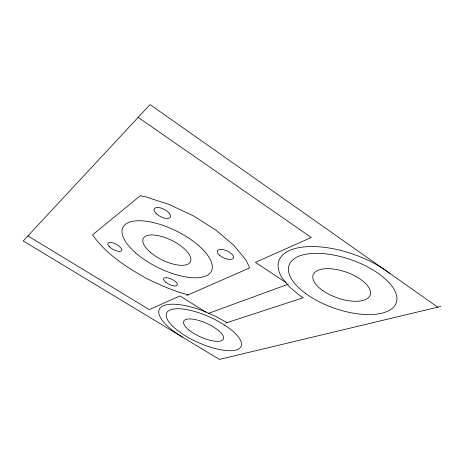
<?xml version="1.0" encoding="UTF-8"?>
<svg xmlns="http://www.w3.org/2000/svg" width="464" height="464" viewBox="0 0 464 464"><rect width="100%" height="100%" fill="white"/><g stroke="black" fill="none" stroke-linecap="round" stroke-linejoin="round"><path stroke-width="0.7" d="M437.761 307.162L150.058 104.591L23.2 240.967L219.402 359.409L440.8 306.443M186.888 295.423L249.62 267.954L246.175 260.292L233.798 245.265L215.789 230.016L193.534 215.946L169.012 204.409L144.53 196.487L140.261 195.779L92.574 234.848C105.734 253.802 125.75 266.609 145.458 277.901C159.222 284.658 173.298 291.073 188.21 294.843M208.139 313.502L288.306 284.142M225.62 323.083L303.282 297.737L299.692 295.516L289.298 286.787L282.019 277.745A68.237 30.839 19.3 0 1 308.531 246.61A68.237 30.839 19.3 0 1 389.859 273.458M227.006 322.631L215.424 316.216L202.954 310.816A49.01 16.814 24.1 0 0 160.016 308.171A49.01 16.814 24.1 0 0 182.52 337.148M27.892 235.921L149.24 309.604L179.933 295.945L205.801 312.052M285.865 282.524L255.42 262.357L311.286 237.493L138.098 117.34M224.704 325.142L215.395 319.737A40.82 13.995 24.1 0 0 166.431 317.063A40.82 13.995 24.1 0 0 223.619 350.245A40.82 13.995 24.1 0 0 224.704 325.142M150.313 252.271A26.291 10.881 26.3 0 0 190.252 262.102A26.291 10.881 26.3 0 0 160.005 236.043A26.291 10.881 26.3 0 0 150.313 252.271M135.152 252.474A49.364 20.462 26.3 0 0 210.766 272.24A49.364 20.462 26.3 0 0 155.562 223.109A49.364 20.462 26.3 0 0 135.152 252.474M156.542 213.927A9.031 4.083 27.3 0 0 170.288 217.198A9.031 4.083 27.3 0 0 160.109 207.808A9.031 4.083 27.3 0 0 156.542 213.927M219.513 255.194A8.741 3.857 24.2 0 0 233.206 258.32A8.741 3.857 24.2 0 0 223.555 249.731A8.741 3.857 24.2 0 0 219.513 255.194M109.191 246.523A7.784 3.004 27.8 0 0 121.266 251.018A7.784 3.004 27.8 0 0 113.947 243.264A7.784 3.004 27.8 0 0 109.191 246.523M165.805 282.269A7.534 2.871 25.6 0 0 177.207 285.157A7.534 2.871 25.6 0 0 168.368 277.994A7.534 2.871 25.6 0 0 165.805 282.269M189.132 330.165A21.75 7.447 24.2 0 0 222.871 339.822A21.75 7.447 24.2 0 0 198.702 320.427A21.75 7.447 24.2 0 0 189.132 330.165M305.324 293.283A56.799 25.642 19.3 0 0 395.432 304.61A56.799 25.642 19.3 0 0 327.23 254.04A56.799 25.642 19.3 0 0 305.324 293.283M322.486 290.394A30.235 13.63 19.4 0 0 369.953 295.551A30.235 13.63 19.4 0 0 332.537 268.929A30.235 13.63 19.4 0 0 322.486 290.394"/></g></svg>
